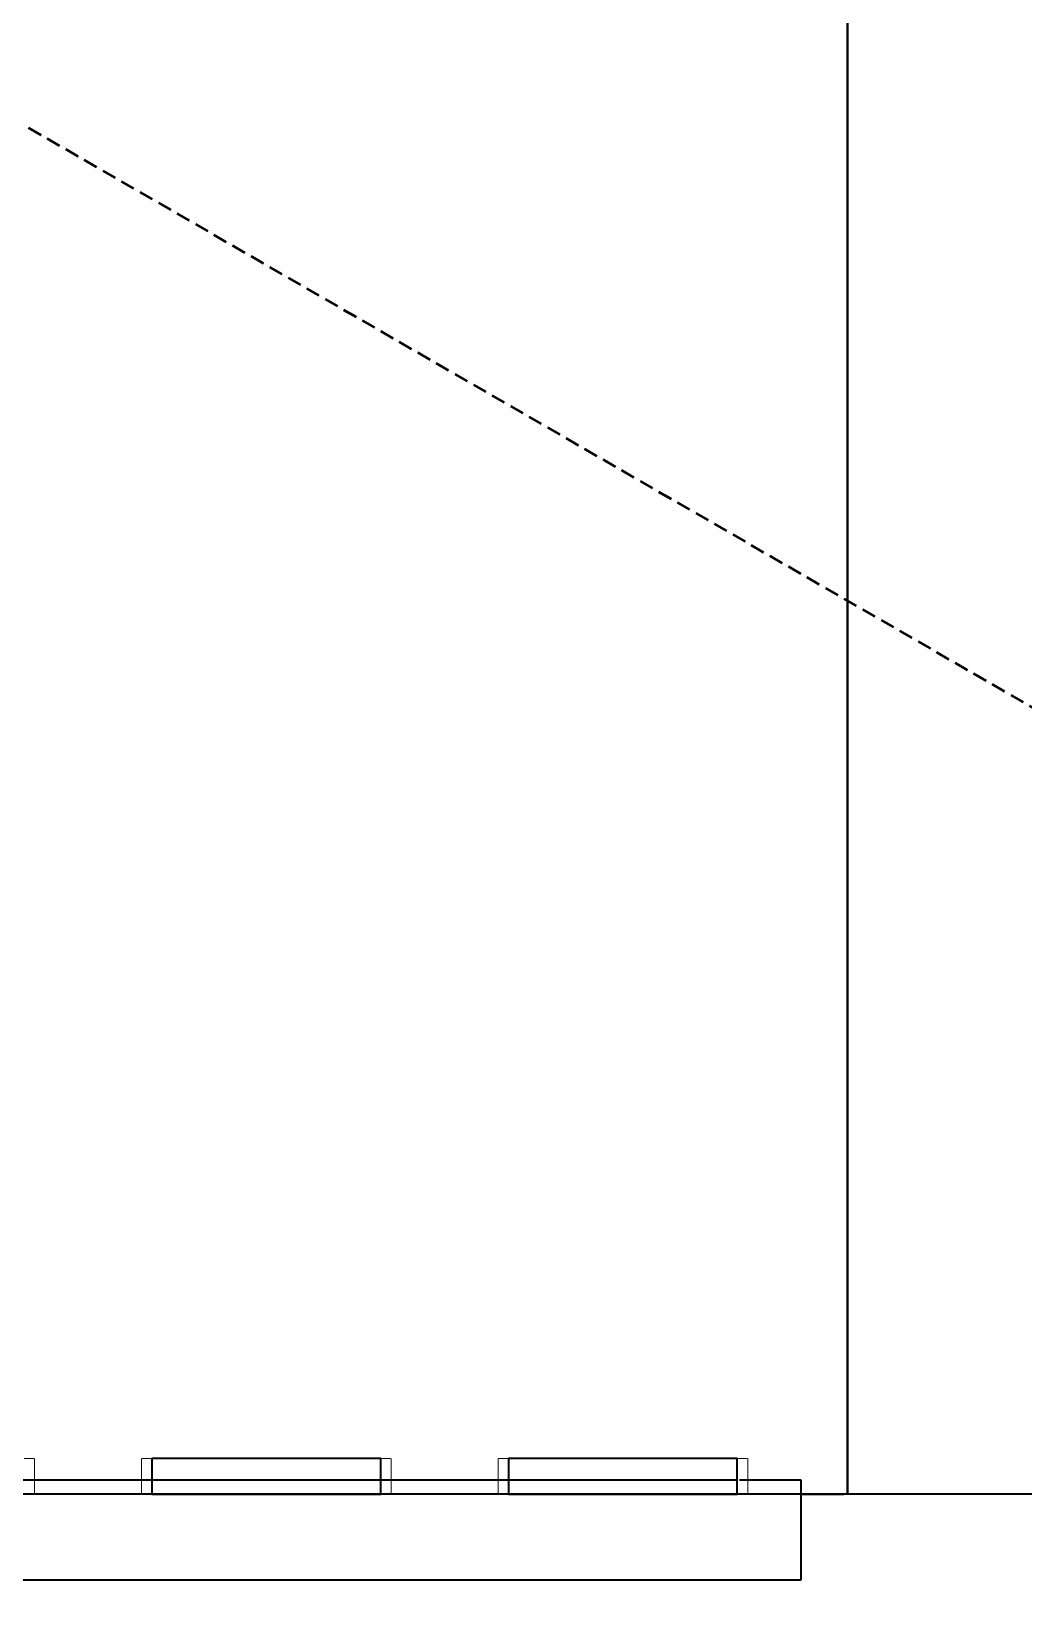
# Model space of a CAD drawing. Header units: millimetres. Extents: x -153298 to 620751, y -313239 to 250031.
# Drawn here: x 130496 to 130635.1, y -304292.8 to -304071.7 of the extents above; entities that cross this region are included whole.
import ezdxf

# ---------------------------------------------------------------- set-up
doc = ezdxf.new("R2010")
doc.units = ezdxf.units.MM
doc.linetypes.add('Centre', pattern=[31.75, 6.35, -4.7625, 15.875, -4.7625])
doc.linetypes.add('DPA_Hidden 50', pattern=[3, 2, -1])
for name, color, linetype, lineweight in [('A-ANNO-SYMB', 3, 'Continuous', 9), ('A-FLOR-FNSH', 2, 'Continuous', 70), ('A-FLOR-LEVL', 3, 'Continuous', 35), ('A-FLOR-PATT', 1, 'Continuous', 70), ('A-GENM', 1, 'Continuous', 9), ('A-WALL-PATT', 1, 'Continuous', 35), ('I-WALL-E', 2, 'Continuous', 35)]:
    doc.layers.add(name, color=color, linetype=linetype, lineweight=lineweight)
pattern_1 = [(50, (108217.3, -305821.75), (728.737, -63.756), [76.2, -838.2]), (355, (108217.3, -305821.75), (-140.972, 764.228), [60.96, -670.56]), (100.451, (108278, -305827.1), (587.77, 700.467), [64.76, -712.36]), (46.184, (108217.3, -305618.55), (1084.316, -168.17), [114.3, -1257.3]), (96.636, (108307.7, -305632.6), (949.61, 989.71), [97.14, -1068.54]), (351.184, (108217.3, -305618.6), (949.62, 989.7), [91.44, -1005.84]), (21, (108318.9, -305669.35), (606.458, -409.06), [76.2, -838.2]), (326, (108318.9, -305669.35), (247.208, 736.753), [60.96, -670.56]), (71.451, (108369.44, -305703.44), (853.668, 327.685), [64.76, -712.36]), (37.5, (108217.3, -305821.75), (12.3547, 338.2201), [33.528, -628.904, 33.528, -647.192, -673.1]), (37.5, (108217.3, -305821.75), (12.3547, 338.2201), [-1343.152, 33.528, -639.572]), (7.5, (108217.3, -305821.75), (267.279, 400.722), [33.528, -354.584, 33.528, -613.664, -256.54]), (7.5, (108217.3, -305821.75), (267.279, 400.722), [-1035.304, 33.528, -223.012]), (327.5, (107990.73, -305821.75), (542.3633, -22.9153), [33.528, -220.472, 33.528, -758.952, -1051.56]), (327.5, (107990.73, -305821.75), (542.3633, -22.9153), [-1046.48, 33.528, -1018.032]), (317.5, (107889.13, -305821.75), (592.517, 101.707), [33.528, -296.672, 33.528, -492.76, -746.76]), (317.5, (107889.13, -305821.75), (592.517, 101.707), [-856.488, 33.528, -713.232])]

# ---------------------------------------------------------------- blocks, each defined once
blk = doc.blocks.new('DPA_GM_Tactile Tile Line Base - Decision Tactile-16424871-2120-01 ENTRANCE 1 SECTION A')
at = {"layer": 'A-GENM'}
for p, q in [((-852755.33, 92175), (-852753.94, 92175)), ((-852753.87, 92170), (-852753.87, 92175)), ((-852753.87, 92172), (-852753.87, 92175)), ((-852753.87, 92172), (-852753.87, 92175)), ((-852753.87, 92172), (-852753.87, 92175)), ((-852753.87, 92172), (-852753.87, 92175)), ((-852753.87, 92172), (-852753.87, 92175)), ((-852753.87, 92172), (-852753.87, 92175)), ((-852753.87, 92172), (-852753.87, 92175)), ((-852753.87, 92172), (-852753.87, 92175)), ((-852753.87, 92172), (-852753.87, 92175)), ((-852753.87, 92172), (-852753.87, 92175)), ((-852753.87, 92172), (-852753.87, 92175)), ((-852753.87, 92172), (-852753.87, 92175)), ((-852753.87, 92172), (-852753.87, 92175)), ((-852753.87, 92172), (-852753.87, 92175)), ((-852753.87, 92172), (-852753.87, 92175)), ((-852753.87, 92172), (-852753.87, 92175)), ((-852753.87, 92172), (-852753.87, 92175)), ((-852753.87, 92172), (-852753.87, 92175)), ((-852753.87, 92172), (-852753.87, 92175)), ((-852753.87, 92172), (-852753.87, 92175)), ((-852753.87, 92172), (-852753.87, 92175)), ((-852753.87, 92172), (-852753.87, 92175)), ((-852753.87, 92172), (-852753.87, 92175)), ((-852753.87, 92172), (-852753.87, 92175)), ((-852753.87, 92172), (-852753.87, 92175)), ((-852753.87, 92172), (-852753.87, 92175)), ((-852753.87, 92172), (-852753.87, 92175)), ((-852738.87, 92175), (-852738.87, 92170)), ((-852738.87, 92175), (-852738.87, 92172)), ((-852738.87, 92175), (-852738.87, 92172)), ((-852738.87, 92175), (-852738.87, 92172)), ((-852738.87, 92175), (-852738.87, 92172)), ((-852738.87, 92175), (-852738.87, 92172)), ((-852738.87, 92175), (-852738.87, 92172)), ((-852738.87, 92175), (-852738.87, 92172)), ((-852738.87, 92175), (-852738.87, 92172)), ((-852738.87, 92175), (-852738.87, 92172)), ((-852738.87, 92175), (-852738.87, 92172)), ((-852738.87, 92175), (-852738.87, 92172)), ((-852738.87, 92175), (-852738.87, 92172)), ((-852738.87, 92175), (-852738.87, 92172)), ((-852738.87, 92175), (-852738.87, 92172)), ((-852738.87, 92175), (-852738.87, 92172)), ((-852738.87, 92175), (-852738.87, 92172)), ((-852738.87, 92175), (-852738.87, 92172)), ((-852738.87, 92175), (-852738.87, 92172)), ((-852738.87, 92175), (-852738.87, 92172)), ((-852738.87, 92175), (-852738.87, 92172)), ((-852738.87, 92175), (-852738.87, 92172)), ((-852738.87, 92175), (-852738.87, 92172)), ((-852738.87, 92175), (-852738.87, 92172)), ((-852738.87, 92175), (-852738.87, 92172)), ((-852738.87, 92175), (-852738.87, 92172)), ((-852738.87, 92175), (-852738.87, 92172)), ((-852738.87, 92175), (-852738.87, 92172)), ((-852738.81, 92175), (-852737.41, 92175)), ((-852721.37, 92175), (-852738.28, 92175)), ((-852738.28, 92175), (-852721.37, 92175)), ((-852721.37, 92175), (-852738.28, 92175)), ((-852738.28, 92175), (-852721.37, 92175)), ((-852721.37, 92175), (-852738.28, 92175)), ((-852738.28, 92175), (-852721.37, 92175)), ((-852721.37, 92175), (-852738.28, 92175)), ((-852738.28, 92175), (-852721.37, 92175)), ((-852721.37, 92175), (-852738.28, 92175)), ((-852738.28, 92175), (-852721.37, 92175)), ((-852721.37, 92175), (-852738.28, 92175)), ((-852738.28, 92175), (-852721.37, 92175)), ((-852721.37, 92175), (-852738.28, 92175)), ((-852738.28, 92175), (-852721.37, 92175)), ((-852721.37, 92175), (-852738.28, 92175)), ((-852738.28, 92175), (-852721.37, 92175)), ((-852721.37, 92175), (-852738.28, 92175)), ((-852738.28, 92175), (-852721.37, 92175)), ((-852721.37, 92175), (-852738.28, 92175)), ((-852738.28, 92175), (-852721.37, 92175)), ((-852721.37, 92175), (-852738.28, 92175)), ((-852738.28, 92175), (-852721.37, 92175)), ((-852721.37, 92175), (-852738.28, 92175)), ((-852738.28, 92175), (-852721.37, 92175)), ((-852721.37, 92175), (-852738.28, 92175)), ((-852738.28, 92175), (-852721.37, 92175)), ((-852721.37, 92175), (-852738.28, 92175)), ((-852738.28, 92175), (-852721.37, 92175)), ((-852721.37, 92175), (-852738.28, 92175)), ((-852738.28, 92175), (-852721.37, 92175)), ((-852721.37, 92175), (-852738.28, 92175)), ((-852738.28, 92175), (-852721.37, 92175)), ((-852721.37, 92175), (-852738.28, 92175)), ((-852738.28, 92175), (-852721.37, 92175)), ((-852721.37, 92175), (-852738.28, 92175)), ((-852738.28, 92175), (-852721.37, 92175)), ((-852721.37, 92175), (-852738.28, 92175)), ((-852738.28, 92175), (-852721.37, 92175)), ((-852721.37, 92175), (-852738.28, 92175)), ((-852738.28, 92175), (-852721.37, 92175)), ((-852721.37, 92175), (-852738.28, 92175)), ((-852738.28, 92175), (-852721.37, 92175)), ((-852721.37, 92175), (-852738.28, 92175)), ((-852738.28, 92175), (-852721.37, 92175)), ((-852721.37, 92175), (-852738.28, 92175)), ((-852738.28, 92175), (-852721.37, 92175)), ((-852721.37, 92175), (-852738.28, 92175)), ((-852738.28, 92175), (-852721.37, 92175)), ((-852721.37, 92175), (-852738.28, 92175)), ((-852738.28, 92175), (-852721.37, 92175)), ((-852721.37, 92175), (-852738.28, 92175)), ((-852738.28, 92175), (-852721.37, 92175)), ((-852721.37, 92175), (-852738.28, 92175)), ((-852738.28, 92175), (-852721.37, 92175)), ((-852721.37, 92175), (-852737.92, 92175)), ((-852713.62, 92175), (-852721.37, 92175)), ((-852721.37, 92175), (-852713.6, 92175)), ((-852713.6, 92175), (-852721.37, 92175)), ((-852721.37, 92175), (-852713.6, 92175)), ((-852713.6, 92175), (-852721.37, 92175)), ((-852721.37, 92175), (-852713.6, 92175)), ((-852713.6, 92175), (-852721.37, 92175)), ((-852721.37, 92175), (-852713.6, 92175)), ((-852713.6, 92175), (-852721.37, 92175)), ((-852721.37, 92175), (-852713.6, 92175)), ((-852713.6, 92175), (-852721.37, 92175)), ((-852721.37, 92175), (-852713.6, 92175)), ((-852713.6, 92175), (-852721.37, 92175)), ((-852721.37, 92175), (-852713.6, 92175)), ((-852713.6, 92175), (-852721.37, 92175)), ((-852721.37, 92175), (-852713.6, 92175)), ((-852713.6, 92175), (-852721.37, 92175)), ((-852721.37, 92175), (-852713.6, 92175)), ((-852713.6, 92175), (-852721.37, 92175)), ((-852721.37, 92175), (-852713.6, 92175)), ((-852713.6, 92175), (-852721.37, 92175)), ((-852721.37, 92175), (-852713.6, 92175)), ((-852713.6, 92175), (-852721.37, 92175)), ((-852721.37, 92175), (-852713.6, 92175)), ((-852713.6, 92175), (-852721.37, 92175)), ((-852721.37, 92175), (-852713.6, 92175)), ((-852713.6, 92175), (-852721.37, 92175)), ((-852721.37, 92175), (-852713.6, 92175)), ((-852713.6, 92175), (-852721.37, 92175)), ((-852721.37, 92175), (-852713.6, 92175)), ((-852713.6, 92175), (-852721.37, 92175)), ((-852721.37, 92175), (-852713.6, 92175)), ((-852713.6, 92175), (-852721.37, 92175)), ((-852721.37, 92175), (-852713.6, 92175)), ((-852713.6, 92175), (-852721.37, 92175)), ((-852721.37, 92175), (-852713.6, 92175)), ((-852713.6, 92175), (-852721.37, 92175)), ((-852721.37, 92175), (-852713.6, 92175)), ((-852713.6, 92175), (-852721.37, 92175)), ((-852721.37, 92175), (-852713.6, 92175)), ((-852713.6, 92175), (-852721.37, 92175)), ((-852721.37, 92175), (-852713.6, 92175)), ((-852713.6, 92175), (-852721.37, 92175)), ((-852721.37, 92175), (-852713.6, 92175)), ((-852713.6, 92175), (-852721.37, 92175)), ((-852721.37, 92175), (-852713.6, 92175)), ((-852713.6, 92175), (-852721.37, 92175)), ((-852721.37, 92175), (-852713.6, 92175)), ((-852713.6, 92175), (-852721.37, 92175)), ((-852721.37, 92175), (-852713.6, 92175)), ((-852713.6, 92175), (-852721.37, 92175)), ((-852721.37, 92175), (-852713.6, 92175)), ((-852713.6, 92175), (-852721.37, 92175)), ((-852721.37, 92175), (-852713.6, 92175)), ((-852713.6, 92175), (-852721.37, 92175)), ((-852704.83, 92175), (-852713.05, 92175)), ((-852712.62, 92175), (-852704.47, 92175)), ((-852704.47, 92175), (-852712.62, 92175)), ((-852712.62, 92175), (-852704.47, 92175)), ((-852704.47, 92175), (-852712.62, 92175)), ((-852712.62, 92175), (-852704.47, 92175)), ((-852704.47, 92175), (-852712.62, 92175)), ((-852712.62, 92175), (-852704.47, 92175)), ((-852704.47, 92175), (-852712.62, 92175)), ((-852712.62, 92175), (-852704.47, 92175)), ((-852704.47, 92175), (-852712.62, 92175)), ((-852712.62, 92175), (-852704.47, 92175)), ((-852704.47, 92175), (-852712.62, 92175)), ((-852712.62, 92175), (-852704.47, 92175)), ((-852704.47, 92175), (-852712.62, 92175)), ((-852712.62, 92175), (-852704.47, 92175)), ((-852704.47, 92175), (-852712.62, 92175)), ((-852712.62, 92175), (-852704.47, 92175)), ((-852704.47, 92175), (-852712.62, 92175)), ((-852712.62, 92175), (-852704.47, 92175)), ((-852704.47, 92175), (-852712.62, 92175)), ((-852712.62, 92175), (-852704.47, 92175)), ((-852704.47, 92175), (-852712.62, 92175)), ((-852712.62, 92175), (-852704.47, 92175)), ((-852704.47, 92175), (-852712.62, 92175)), ((-852712.62, 92175), (-852704.47, 92175)), ((-852704.47, 92175), (-852712.62, 92175)), ((-852712.62, 92175), (-852704.47, 92175)), ((-852704.47, 92175), (-852712.62, 92175)), ((-852712.62, 92175), (-852704.47, 92175)), ((-852704.47, 92175), (-852712.62, 92175)), ((-852712.62, 92175), (-852704.47, 92175)), ((-852704.47, 92175), (-852712.62, 92175)), ((-852712.62, 92175), (-852704.47, 92175)), ((-852704.47, 92175), (-852712.62, 92175)), ((-852712.62, 92175), (-852704.47, 92175)), ((-852704.47, 92175), (-852712.62, 92175)), ((-852712.62, 92175), (-852704.47, 92175)), ((-852704.47, 92175), (-852712.62, 92175)), ((-852712.62, 92175), (-852704.47, 92175)), ((-852704.47, 92175), (-852712.62, 92175)), ((-852712.62, 92175), (-852704.47, 92175)), ((-852704.47, 92175), (-852712.62, 92175)), ((-852712.62, 92175), (-852704.47, 92175)), ((-852704.47, 92175), (-852712.62, 92175)), ((-852712.62, 92175), (-852704.47, 92175)), ((-852704.47, 92175), (-852712.62, 92175)), ((-852712.62, 92175), (-852704.47, 92175)), ((-852704.47, 92175), (-852712.62, 92175)), ((-852712.62, 92175), (-852704.47, 92175)), ((-852704.47, 92175), (-852712.62, 92175)), ((-852712.62, 92175), (-852704.47, 92175)), ((-852704.47, 92175), (-852712.62, 92175)), ((-852712.62, 92175), (-852704.47, 92175)), ((-852704.47, 92175), (-852712.62, 92175)), ((-852705.33, 92175), (-852703.94, 92175)), ((-852703.87, 92170), (-852703.87, 92175)), ((-852703.87, 92172), (-852703.87, 92175)), ((-852703.87, 92172), (-852703.87, 92175)), ((-852703.87, 92172), (-852703.87, 92175)), ((-852703.87, 92172), (-852703.87, 92175)), ((-852703.87, 92172), (-852703.87, 92175)), ((-852703.87, 92172), (-852703.87, 92175)), ((-852703.87, 92172), (-852703.87, 92175)), ((-852703.87, 92172), (-852703.87, 92175)), ((-852703.87, 92172), (-852703.87, 92175)), ((-852703.87, 92172), (-852703.87, 92175)), ((-852703.87, 92172), (-852703.87, 92175)), ((-852703.87, 92172), (-852703.87, 92175)), ((-852703.87, 92172), (-852703.87, 92175)), ((-852703.87, 92172), (-852703.87, 92175)), ((-852703.87, 92172), (-852703.87, 92175)), ((-852703.87, 92172), (-852703.87, 92175)), ((-852703.87, 92172), (-852703.87, 92175)), ((-852703.87, 92172), (-852703.87, 92175)), ((-852703.87, 92172), (-852703.87, 92175)), ((-852703.87, 92172), (-852703.87, 92175)), ((-852703.87, 92172), (-852703.87, 92175)), ((-852703.87, 92172), (-852703.87, 92175)), ((-852703.87, 92172), (-852703.87, 92175)), ((-852703.87, 92172), (-852703.87, 92175)), ((-852703.87, 92172), (-852703.87, 92175)), ((-852703.87, 92172), (-852703.87, 92175)), ((-852703.87, 92172), (-852703.87, 92175)), ((-852688.87, 92175), (-852688.87, 92170)), ((-852688.87, 92175), (-852688.87, 92172)), ((-852688.87, 92175), (-852688.87, 92172)), ((-852688.87, 92175), (-852688.87, 92172)), ((-852688.87, 92175), (-852688.87, 92172)), ((-852688.87, 92175), (-852688.87, 92172)), ((-852688.87, 92175), (-852688.87, 92172)), ((-852688.87, 92175), (-852688.87, 92172)), ((-852688.87, 92175), (-852688.87, 92172)), ((-852688.87, 92175), (-852688.87, 92172)), ((-852688.87, 92175), (-852688.87, 92172)), ((-852688.87, 92175), (-852688.87, 92172)), ((-852688.87, 92175), (-852688.87, 92172)), ((-852688.87, 92175), (-852688.87, 92172)), ((-852688.87, 92175), (-852688.87, 92172)), ((-852688.87, 92175), (-852688.87, 92172)), ((-852688.87, 92175), (-852688.87, 92172)), ((-852688.87, 92175), (-852688.87, 92172)), ((-852688.87, 92175), (-852688.87, 92172)), ((-852688.87, 92175), (-852688.87, 92172)), ((-852688.87, 92175), (-852688.87, 92172)), ((-852688.87, 92175), (-852688.87, 92172)), ((-852688.87, 92175), (-852688.87, 92172)), ((-852688.87, 92175), (-852688.87, 92172)), ((-852688.87, 92175), (-852688.87, 92172)), ((-852688.87, 92175), (-852688.87, 92172)), ((-852688.87, 92175), (-852688.87, 92172)), ((-852688.87, 92175), (-852688.87, 92172)), ((-852688.81, 92175), (-852687.41, 92175)), ((-852684.42, 92175), (-852688.28, 92175)), ((-852688.28, 92175), (-852684.42, 92175)), ((-852684.42, 92175), (-852688.28, 92175)), ((-852688.28, 92175), (-852684.42, 92175)), ((-852684.42, 92175), (-852688.28, 92175)), ((-852688.28, 92175), (-852684.42, 92175)), ((-852684.42, 92175), (-852688.28, 92175)), ((-852688.28, 92175), (-852684.42, 92175)), ((-852684.42, 92175), (-852688.28, 92175)), ((-852688.28, 92175), (-852684.42, 92175)), ((-852684.42, 92175), (-852688.28, 92175)), ((-852688.28, 92175), (-852684.42, 92175)), ((-852684.42, 92175), (-852688.28, 92175)), ((-852688.28, 92175), (-852684.42, 92175)), ((-852684.42, 92175), (-852688.28, 92175)), ((-852688.28, 92175), (-852684.42, 92175)), ((-852684.42, 92175), (-852688.28, 92175)), ((-852688.28, 92175), (-852684.42, 92175)), ((-852684.42, 92175), (-852688.28, 92175)), ((-852688.28, 92175), (-852684.42, 92175)), ((-852684.42, 92175), (-852688.28, 92175)), ((-852688.28, 92175), (-852684.42, 92175)), ((-852684.42, 92175), (-852688.28, 92175)), ((-852688.28, 92175), (-852684.42, 92175)), ((-852684.42, 92175), (-852688.28, 92175)), ((-852688.28, 92175), (-852684.42, 92175)), ((-852684.42, 92175), (-852688.28, 92175)), ((-852688.28, 92175), (-852684.42, 92175)), ((-852684.42, 92175), (-852688.28, 92175)), ((-852688.28, 92175), (-852684.42, 92175)), ((-852684.42, 92175), (-852688.28, 92175)), ((-852688.28, 92175), (-852684.42, 92175)), ((-852684.42, 92175), (-852688.28, 92175)), ((-852688.28, 92175), (-852684.42, 92175)), ((-852684.42, 92175), (-852688.28, 92175)), ((-852688.28, 92175), (-852684.42, 92175)), ((-852684.42, 92175), (-852688.28, 92175)), ((-852688.28, 92175), (-852684.42, 92175)), ((-852684.42, 92175), (-852688.28, 92175)), ((-852688.28, 92175), (-852684.42, 92175)), ((-852684.42, 92175), (-852688.28, 92175)), ((-852688.28, 92175), (-852684.42, 92175)), ((-852684.42, 92175), (-852688.28, 92175)), ((-852688.28, 92175), (-852684.42, 92175)), ((-852684.42, 92175), (-852688.28, 92175)), ((-852688.28, 92175), (-852684.42, 92175)), ((-852684.42, 92175), (-852688.28, 92175)), ((-852688.28, 92175), (-852684.42, 92175)), ((-852684.42, 92175), (-852688.28, 92175)), ((-852688.28, 92175), (-852684.42, 92175)), ((-852684.42, 92175), (-852688.28, 92175)), ((-852688.28, 92175), (-852684.42, 92175)), ((-852684.42, 92175), (-852688.28, 92175)), ((-852688.28, 92175), (-852684.42, 92175)), ((-852684.44, 92175), (-852687.92, 92175)), ((-852677.06, 92175), (-852683.75, 92175)), ((-852683.75, 92175), (-852677.06, 92175)), ((-852677.06, 92175), (-852683.75, 92175)), ((-852683.75, 92175), (-852677.06, 92175)), ((-852677.06, 92175), (-852683.75, 92175)), ((-852683.75, 92175), (-852677.06, 92175)), ((-852677.06, 92175), (-852683.75, 92175)), ((-852683.75, 92175), (-852677.06, 92175)), ((-852677.06, 92175), (-852683.75, 92175)), ((-852683.75, 92175), (-852677.06, 92175)), ((-852677.06, 92175), (-852683.75, 92175)), ((-852683.75, 92175), (-852677.06, 92175)), ((-852677.06, 92175), (-852683.75, 92175)), ((-852683.75, 92175), (-852677.06, 92175)), ((-852677.06, 92175), (-852683.75, 92175)), ((-852683.75, 92175), (-852677.06, 92175)), ((-852677.06, 92175), (-852683.75, 92175)), ((-852683.75, 92175), (-852677.06, 92175)), ((-852677.06, 92175), (-852683.75, 92175)), ((-852683.75, 92175), (-852677.06, 92175)), ((-852677.06, 92175), (-852683.75, 92175)), ((-852683.75, 92175), (-852677.06, 92175)), ((-852677.06, 92175), (-852683.75, 92175)), ((-852683.75, 92175), (-852677.06, 92175)), ((-852677.06, 92175), (-852683.75, 92175)), ((-852683.75, 92175), (-852677.06, 92175)), ((-852677.06, 92175), (-852683.75, 92175)), ((-852683.75, 92175), (-852677.06, 92175)), ((-852677.06, 92175), (-852683.75, 92175)), ((-852683.75, 92175), (-852677.06, 92175)), ((-852677.06, 92175), (-852683.75, 92175)), ((-852683.75, 92175), (-852677.06, 92175)), ((-852677.06, 92175), (-852683.75, 92175)), ((-852683.75, 92175), (-852677.06, 92175)), ((-852677.06, 92175), (-852683.75, 92175)), ((-852683.75, 92175), (-852677.06, 92175)), ((-852677.06, 92175), (-852683.75, 92175)), ((-852683.75, 92175), (-852677.06, 92175)), ((-852677.06, 92175), (-852683.75, 92175)), ((-852683.75, 92175), (-852677.06, 92175)), ((-852677.06, 92175), (-852683.75, 92175)), ((-852683.75, 92175), (-852677.06, 92175)), ((-852677.06, 92175), (-852683.75, 92175)), ((-852683.75, 92175), (-852677.06, 92175)), ((-852677.06, 92175), (-852683.75, 92175)), ((-852683.75, 92175), (-852677.06, 92175)), ((-852677.06, 92175), (-852683.75, 92175)), ((-852683.75, 92175), (-852677.06, 92175)), ((-852677.06, 92175), (-852683.75, 92175)), ((-852683.75, 92175), (-852677.06, 92175)), ((-852677.06, 92175), (-852683.75, 92175)), ((-852683.75, 92175), (-852677.06, 92175)), ((-852677.06, 92175), (-852683.75, 92175)), ((-852683.75, 92175), (-852677.06, 92175)), ((-852671.37, 92175), (-852683.22, 92175)), ((-852671.37, 92175), (-852675.9, 92175)), ((-852675.9, 92175), (-852671.37, 92175)), ((-852671.37, 92175), (-852675.9, 92175)), ((-852675.9, 92175), (-852671.37, 92175)), ((-852671.37, 92175), (-852675.9, 92175)), ((-852675.9, 92175), (-852671.37, 92175)), ((-852671.37, 92175), (-852675.9, 92175)), ((-852675.9, 92175), (-852671.37, 92175)), ((-852671.37, 92175), (-852675.9, 92175)), ((-852675.9, 92175), (-852671.37, 92175)), ((-852671.37, 92175), (-852675.9, 92175)), ((-852675.9, 92175), (-852671.37, 92175)), ((-852671.37, 92175), (-852675.9, 92175)), ((-852675.9, 92175), (-852671.37, 92175)), ((-852671.37, 92175), (-852675.9, 92175)), ((-852675.9, 92175), (-852671.37, 92175)), ((-852671.37, 92175), (-852675.9, 92175)), ((-852675.9, 92175), (-852671.37, 92175)), ((-852671.37, 92175), (-852675.9, 92175)), ((-852675.9, 92175), (-852671.37, 92175)), ((-852671.37, 92175), (-852675.9, 92175)), ((-852675.9, 92175), (-852671.37, 92175)), ((-852671.37, 92175), (-852675.9, 92175)), ((-852675.9, 92175), (-852671.37, 92175)), ((-852671.37, 92175), (-852675.9, 92175)), ((-852675.9, 92175), (-852671.37, 92175)), ((-852671.37, 92175), (-852675.9, 92175)), ((-852675.9, 92175), (-852671.37, 92175)), ((-852671.37, 92175), (-852675.9, 92175)), ((-852675.9, 92175), (-852671.37, 92175)), ((-852671.37, 92175), (-852675.9, 92175)), ((-852675.9, 92175), (-852671.37, 92175)), ((-852671.37, 92175), (-852675.9, 92175)), ((-852675.9, 92175), (-852671.37, 92175)), ((-852671.37, 92175), (-852675.9, 92175)), ((-852675.9, 92175), (-852671.37, 92175)), ((-852671.37, 92175), (-852675.9, 92175)), ((-852675.9, 92175), (-852671.37, 92175)), ((-852671.37, 92175), (-852675.9, 92175)), ((-852675.9, 92175), (-852671.37, 92175)), ((-852671.37, 92175), (-852675.9, 92175)), ((-852675.9, 92175), (-852671.37, 92175)), ((-852671.37, 92175), (-852675.9, 92175)), ((-852675.9, 92175), (-852671.37, 92175)), ((-852671.37, 92175), (-852675.9, 92175)), ((-852675.9, 92175), (-852671.37, 92175)), ((-852671.37, 92175), (-852675.9, 92175)), ((-852675.9, 92175), (-852671.37, 92175)), ((-852671.37, 92175), (-852675.9, 92175)), ((-852675.9, 92175), (-852671.37, 92175)), ((-852671.37, 92175), (-852675.9, 92175)), ((-852675.9, 92175), (-852671.37, 92175)), ((-852671.37, 92175), (-852675.9, 92175)), ((-852675.9, 92175), (-852671.37, 92175)), ((-852663.05, 92175), (-852671.37, 92175)), ((-852671.37, 92175), (-852662.62, 92175)), ((-852662.62, 92175), (-852671.37, 92175)), ((-852671.37, 92175), (-852662.62, 92175)), ((-852662.62, 92175), (-852671.37, 92175)), ((-852671.37, 92175), (-852662.62, 92175)), ((-852662.62, 92175), (-852671.37, 92175)), ((-852671.37, 92175), (-852662.62, 92175)), ((-852662.62, 92175), (-852671.37, 92175)), ((-852671.37, 92175), (-852662.62, 92175)), ((-852662.62, 92175), (-852671.37, 92175)), ((-852671.37, 92175), (-852662.62, 92175)), ((-852662.62, 92175), (-852671.37, 92175)), ((-852671.37, 92175), (-852662.62, 92175)), ((-852662.62, 92175), (-852671.37, 92175)), ((-852671.37, 92175), (-852662.62, 92175)), ((-852662.62, 92175), (-852671.37, 92175)), ((-852671.37, 92175), (-852662.62, 92175)), ((-852662.62, 92175), (-852671.37, 92175)), ((-852671.37, 92175), (-852662.62, 92175)), ((-852662.62, 92175), (-852671.37, 92175)), ((-852671.37, 92175), (-852662.62, 92175)), ((-852662.62, 92175), (-852671.37, 92175)), ((-852671.37, 92175), (-852662.62, 92175)), ((-852662.62, 92175), (-852671.37, 92175)), ((-852671.37, 92175), (-852662.62, 92175)), ((-852662.62, 92175), (-852671.37, 92175)), ((-852671.37, 92175), (-852662.62, 92175)), ((-852662.62, 92175), (-852671.37, 92175)), ((-852671.37, 92175), (-852662.62, 92175)), ((-852662.62, 92175), (-852671.37, 92175)), ((-852671.37, 92175), (-852662.62, 92175)), ((-852662.62, 92175), (-852671.37, 92175)), ((-852671.37, 92175), (-852662.62, 92175)), ((-852662.62, 92175), (-852671.37, 92175)), ((-852671.37, 92175), (-852662.62, 92175)), ((-852662.62, 92175), (-852671.37, 92175)), ((-852671.37, 92175), (-852662.62, 92175)), ((-852662.62, 92175), (-852671.37, 92175)), ((-852671.37, 92175), (-852662.62, 92175)), ((-852662.62, 92175), (-852671.37, 92175)), ((-852671.37, 92175), (-852662.62, 92175)), ((-852662.62, 92175), (-852671.37, 92175)), ((-852671.37, 92175), (-852662.62, 92175)), ((-852662.62, 92175), (-852671.37, 92175)), ((-852671.37, 92175), (-852662.62, 92175)), ((-852662.62, 92175), (-852671.37, 92175)), ((-852671.37, 92175), (-852662.62, 92175)), ((-852662.62, 92175), (-852671.37, 92175)), ((-852671.37, 92175), (-852662.62, 92175)), ((-852662.62, 92175), (-852671.37, 92175)), ((-852671.37, 92175), (-852662.62, 92175)), ((-852662.62, 92175), (-852671.37, 92175)), ((-852671.37, 92175), (-852662.62, 92175)), ((-852662.62, 92175), (-852671.37, 92175)), ((-852662.34, 92175), (-852654.92, 92175)), ((-852654.92, 92175), (-852662.34, 92175)), ((-852662.34, 92175), (-852654.92, 92175)), ((-852654.92, 92175), (-852662.34, 92175)), ((-852662.34, 92175), (-852654.92, 92175)), ((-852654.92, 92175), (-852662.34, 92175)), ((-852662.34, 92175), (-852654.92, 92175)), ((-852654.92, 92175), (-852662.34, 92175)), ((-852662.34, 92175), (-852654.92, 92175)), ((-852654.92, 92175), (-852662.34, 92175)), ((-852662.34, 92175), (-852654.92, 92175)), ((-852654.92, 92175), (-852662.34, 92175)), ((-852662.34, 92175), (-852654.92, 92175)), ((-852654.92, 92175), (-852662.34, 92175)), ((-852662.34, 92175), (-852654.92, 92175)), ((-852654.92, 92175), (-852662.34, 92175)), ((-852662.34, 92175), (-852654.92, 92175)), ((-852654.92, 92175), (-852662.34, 92175)), ((-852662.34, 92175), (-852654.92, 92175)), ((-852654.92, 92175), (-852662.34, 92175)), ((-852662.34, 92175), (-852654.92, 92175)), ((-852654.92, 92175), (-852662.34, 92175)), ((-852662.34, 92175), (-852654.92, 92175)), ((-852654.92, 92175), (-852662.34, 92175)), ((-852662.34, 92175), (-852654.92, 92175)), ((-852654.92, 92175), (-852662.34, 92175)), ((-852662.34, 92175), (-852654.92, 92175)), ((-852654.92, 92175), (-852662.34, 92175)), ((-852662.34, 92175), (-852654.92, 92175)), ((-852654.92, 92175), (-852662.34, 92175)), ((-852662.34, 92175), (-852654.92, 92175)), ((-852654.92, 92175), (-852662.34, 92175)), ((-852662.34, 92175), (-852654.92, 92175)), ((-852654.92, 92175), (-852662.34, 92175)), ((-852662.34, 92175), (-852654.92, 92175)), ((-852654.92, 92175), (-852662.34, 92175)), ((-852662.34, 92175), (-852654.92, 92175)), ((-852654.92, 92175), (-852662.34, 92175)), ((-852662.34, 92175), (-852654.92, 92175)), ((-852654.92, 92175), (-852662.34, 92175)), ((-852662.34, 92175), (-852654.92, 92175)), ((-852654.92, 92175), (-852662.34, 92175)), ((-852662.34, 92175), (-852654.92, 92175)), ((-852654.92, 92175), (-852662.34, 92175)), ((-852662.34, 92175), (-852654.92, 92175)), ((-852654.92, 92175), (-852662.34, 92175)), ((-852662.34, 92175), (-852654.92, 92175)), ((-852654.92, 92175), (-852662.34, 92175)), ((-852662.34, 92175), (-852654.92, 92175)), ((-852654.92, 92175), (-852662.34, 92175)), ((-852662.34, 92175), (-852654.92, 92175)), ((-852654.92, 92175), (-852662.34, 92175)), ((-852662.34, 92175), (-852654.92, 92175)), ((-852654.92, 92175), (-852662.34, 92175)), ((-852654.99, 92175), (-852662.32, 92175)), ((-852655.33, 92175), (-852653.94, 92175)), ((-852653.87, 92170), (-852653.87, 92175)), ((-852653.87, 92172), (-852653.87, 92175)), ((-852653.87, 92172), (-852653.87, 92175)), ((-852653.87, 92172), (-852653.87, 92175)), ((-852653.87, 92172), (-852653.87, 92175)), ((-852653.87, 92172), (-852653.87, 92175)), ((-852653.87, 92172), (-852653.87, 92175)), ((-852653.87, 92172), (-852653.87, 92175)), ((-852653.87, 92172), (-852653.87, 92175)), ((-852653.87, 92172), (-852653.87, 92175)), ((-852653.87, 92172), (-852653.87, 92175)), ((-852653.87, 92172), (-852653.87, 92175)), ((-852653.87, 92172), (-852653.87, 92175)), ((-852653.87, 92172), (-852653.87, 92175)), ((-852653.87, 92172), (-852653.87, 92175)), ((-852653.87, 92172), (-852653.87, 92175)), ((-852653.87, 92172), (-852653.87, 92175)), ((-852653.87, 92172), (-852653.87, 92175)), ((-852653.87, 92172), (-852653.87, 92175)), ((-852653.87, 92172), (-852653.87, 92175)), ((-852653.87, 92172), (-852653.87, 92175)), ((-852653.87, 92172), (-852653.87, 92175)), ((-852653.87, 92172), (-852653.87, 92175)), ((-852653.87, 92172), (-852653.87, 92175)), ((-852653.87, 92172), (-852653.87, 92175)), ((-852653.87, 92172), (-852653.87, 92175)), ((-852653.87, 92172), (-852653.87, 92175)), ((-852653.87, 92172), (-852653.87, 92175)), ((-852754.11, 92172), (-852738.64, 92172)), ((-852754.11, 92172), (-852738.64, 92172)), ((-852754.11, 92172), (-852738.64, 92172)), ((-852754.11, 92172), (-852738.64, 92172)), ((-852704.11, 92172), (-852688.64, 92172)), ((-852704.11, 92172), (-852688.64, 92172)), ((-852704.11, 92172), (-852688.64, 92172)), ((-852704.11, 92172), (-852688.64, 92172)), ((-852654.11, 92172), (-852646.37, 92172)), ((-852654.11, 92172), (-852646.37, 92172)), ((-852654.11, 92172), (-852646.37, 92172)), ((-852654.11, 92172), (-852646.37, 92172)), ((-852646.37, 92172), (-852646.37, 92170)), ((-852646.37, 92172), (-852646.37, 92170)), ((-852646.37, 92172), (-852646.37, 92170)), ((-852646.37, 92172), (-852646.37, 92170))]:
    blk.add_line(p, q, dxfattribs=at)
at = {"layer": 'A-GENM', "lineweight": 35}
for p, q in [((-852705.33, 92175), (-852737.41, 92175)), ((-852737.41, 92175), (-852737.41, 92170)), ((-852705.33, 92170), (-852705.33, 92175)), ((-852655.33, 92175), (-852687.41, 92175)), ((-852687.41, 92175), (-852687.41, 92170)), ((-852655.33, 92170), (-852655.33, 92175)), ((-852655.33, 92172), (-852946.37, 92172)), ((-852646.37, 92172), (-852655.04, 92172)), ((-852646.37, 92158), (-852646.37, 92172)), ((-852737.41, 92170), (-852705.33, 92170)), ((-852687.41, 92170), (-852655.33, 92170)), ((-852946.37, 92158), (-852646.37, 92158))]:
    blk.add_line(p, q, dxfattribs=at)

msp = doc.modelspace()

# ---------------------------------------------------------------- hatches: boundary and pattern name
at = {"layer": 'A-FLOR-PATT', "lineweight": 9}
h = msp.add_hatch(dxfattribs=at)
h.set_pattern_fill('FP_1', color=256, style=0, pattern_type=2)
h.set_pattern_definition(pattern_1)
h.paths.add_polyline_path([(136587.1047, -304296.753), (139092.88, -304296.753), (139092.88, -304276.753), (130003.88, -304276.753), (130003.88, -304296.753), (132836.6797, -304296.753)])
h = msp.add_hatch(dxfattribs=at)
h.set_pattern_fill('FP_1', color=256, style=0, pattern_type=2)
h.set_pattern_definition(pattern_1)
h.paths.add_polyline_path([(136587.1047, -304296.753), (139092.88, -304296.753), (139092.88, -304276.753), (130003.88, -304276.753), (130003.88, -304296.753), (132836.6797, -304296.753)])
at = {"layer": 'A-WALL-PATT', "lineweight": 9}
h = msp.add_hatch(dxfattribs=at)
h.set_pattern_fill('FP_9', color=256, style=0, pattern_type=2)
h.set_pattern_definition([(90, (128608.9, -304276.75), (-600, 4e-14), [])])
h.paths.add_polyline_path([(128774.88, -304276.753), (130303.88, -304276.753), (130303.88, -304274.753), (130311.6141, -304274.753), (130311.9763, -304271.753), (130346.1458, -304271.753), (130346.1596, -304274.753), (130361.6141, -304274.753), (130361.9763, -304271.753), (130396.1458, -304271.753), (130396.1458, -304274.753), (130411.6141, -304274.753), (130411.9763, -304271.753), (130446.1458, -304271.753), (130446.1458, -304274.753), (130461.6141, -304274.753), (130461.9763, -304271.753), (130496.1458, -304271.753), (130496.1458, -304274.753), (130511.6141, -304274.753), (130511.9763, -304271.753), (130546.1458, -304271.753), (130546.1458, -304274.753), (130561.6141, -304274.753), (130561.9763, -304271.753), (130596.1458, -304271.753), (130596.1458, -304274.753), (130603.88, -304274.753), (130603.88, -304276.753), (130610.38, -304276.753), (130610.38, -303976.753), (129142.6342, -303976.753), (129114.1624, -304023.1534), (129103.6978, -304037.6798), (129070.8148, -304076.4301), (129053.3186, -304094.2278), (129008.93, -304132.0774), (128995.4655, -304141.5906), (128951.3817, -304168.6676), (128931.4035, -304179.0341), (128886.06, -304197.9658), (128863.1113, -304205.6972), (128799.1864, -304220.9049), (128774.88, -304223.691), (128774.88, -304226.753)])
h.paths.add_polyline_path([(128774.88, -304050.1612), (128786.9983, -304048.693), (128847.3775, -304028.6482), (128858.4742, -304022.8053), (128910.2997, -303991.8327), (128925.6472, -303976.753), (128544.88, -303976.753), (128544.88, -303992.6347), (128774.88, -303993.1595), (128774.88, -304049.3636)])
h.paths.add_polyline_path([(128544.88, -304039.6569), (128724.88, -304039.6569), (128724.88, -304036.753), (128544.88, -304036.753)])
h.paths.add_polyline_path([(128910.2997, -303991.8327), (128910.3022, -303991.8327), (128916.0054, -303986.7642)])

# ---------------------------------------------------------------- linework, layer by layer
at = {"layer": 'A-ANNO-SYMB', "linetype": 'DPA_Hidden 50', "lineweight": 50}
msp.add_line((108780.8419, -291548.2085), (130909.5816, -304324.2423), dxfattribs=at)
at = {"layer": 'A-FLOR-FNSH', "color": 250, "lineweight": 35}
msp.add_line((139092.88, -304276.753), (130003.88, -304276.753), dxfattribs=at)
at = {"layer": 'A-FLOR-LEVL', "linetype": 'Centre', "lineweight": 9}
msp.add_line((80346.0738, -304276.753), (144086.7932, -304276.753), dxfattribs=at)
at = {"layer": 'I-WALL-E', "color": 215}
for p, q in [((130610.38, -304276.753), (130610.38, -303976.753)), ((130610.38, -303976.753), (130610.38, -304276.753)), ((130603.88, -304276.753), (130609.8648, -304276.753)), ((130609.8648, -304276.753), (130603.88, -304276.753))]:
    msp.add_line(p, q, dxfattribs=at)

# ---------------------------------------------------------------- block references
at = {"layer": 'A-GENM'}
msp.add_blockref('DPA_GM_Tactile Tile Line Base - Decision Tactile-16424871-2120-01 ENTRANCE 1 SECTION A', (983250.2539, -396446.753), dxfattribs=at)

doc.saveas('drawing.dxf')
